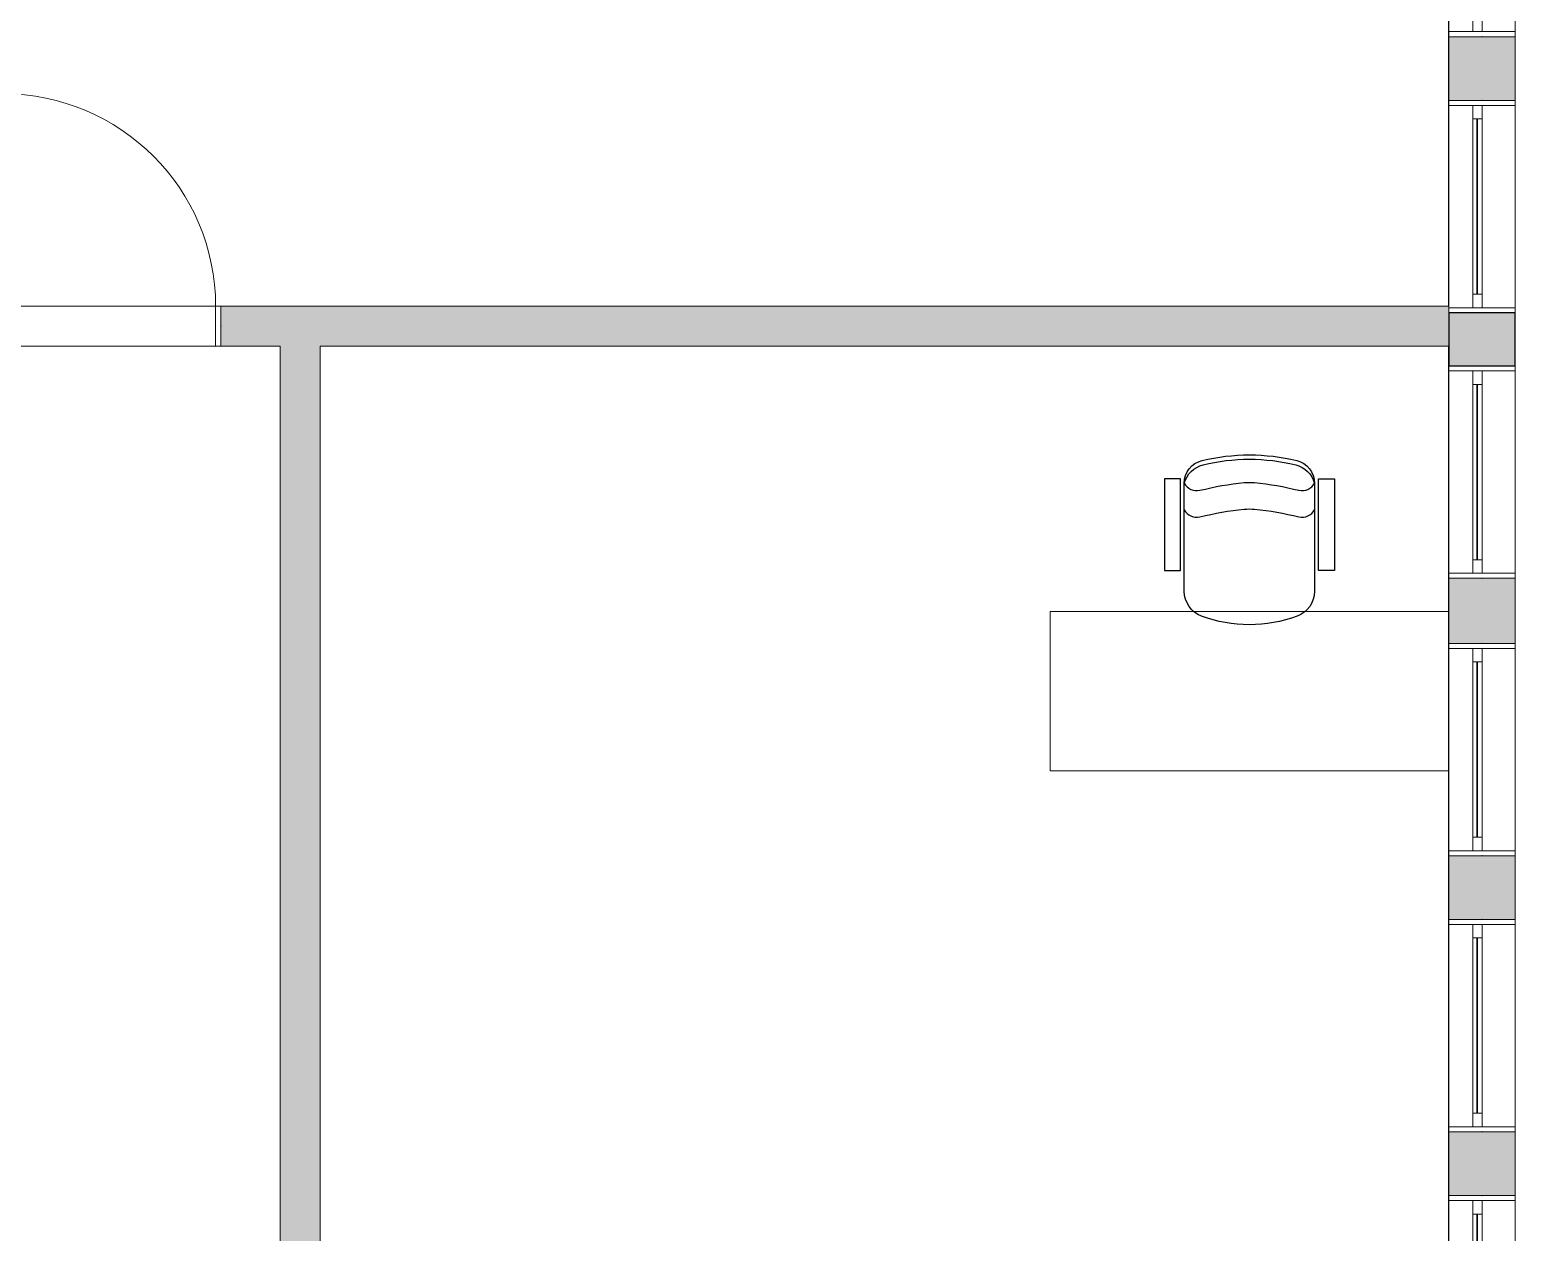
# Model space of a CAD drawing. Header units: metres. Extents: x 512 to 829, y -209 to 245.
# Drawn here: x 770.25 to 775.84, y -84.99 to -80.46 of the extents above; entities that cross this region are included whole.
import ezdxf

# ---------------------------------------------------------------- set-up
doc = ezdxf.new("R2010")
doc.units = ezdxf.units.M
doc.header["$LTSCALE"] = 0.508
doc.set_wipeout_variables(frame=1)
doc.header["$PDSIZE"] = -2
doc.layers.add('ARQ-MOB', color=250, linetype='Continuous')
doc.layers.add('ARQ-MOB-CAD', color=250, linetype='Continuous')
for name, color, linetype, lineweight in [('None', 7, 'Continuous', 5), ('NãoImprimir', 7, 'Continuous', 5), ('Peitoris', 2, 'Continuous', 5), ('Telhado-Princ', 7, 'Continuous', 5)]:
    doc.layers.add(name, color=color, linetype=linetype, lineweight=lineweight)

# ---------------------------------------------------------------- blocks, each defined once
blk = doc.blocks.new('Grupo-1900')
at = {"layer": 'None', "color": 7, "linetype": 'Continuous', "lineweight": 5}
for p, q in [((-0.42, 0.075), (-0.42, -0.075)), ((0.42, 0.075), (0.42, -0.075))]:
    blk.add_line(p, q, dxfattribs=at)
blk = doc.blocks.new('Grupo-1901')
at = {"color": 7, "linetype": 'Continuous', "lineweight": 5}
for points in [[(-0.42, 0.075), (-0.4, 0.075), (-0.4, -0.075), (-0.42, -0.075)], [(0.4, 0.075), (0.42, 0.075), (0.42, -0.075), (0.4, -0.075)]]:
    blk.add_wipeout(points, dxfattribs=at).dxf.layer = 'None'
at = {"layer": 'None', "color": 7, "linetype": 'Continuous', "lineweight": 5}
for points in [[(-0.42, 0.075), (-0.4, 0.075), (-0.4, -0.075), (-0.42, -0.075)], [(0.4, 0.075), (0.42, 0.075), (0.42, -0.075), (0.4, -0.075)]]:
    blk.add_lwpolyline(points, close=True, dxfattribs=at)
blk = doc.blocks.new('Grupo-1902')
at = {"layer": 'None', "color": 7}
blk.add_blockref('Grupo-1900', (0, 0), dxfattribs=at)
blk.add_blockref('Grupo-1901', (0, 0), dxfattribs=at)
at = {"layer": 'None', "color": 7, "linetype": 'Continuous', "lineweight": 5}
for p, q in [((-0.42, 0.075), (-0.4, 0.075)), ((-0.4, 0.075), (-0.4, -0.075)), ((0.42, 0.075), (0.4, 0.075)), ((0.4, 0.075), (0.4, -0.075)), ((-0.42, -0.075), (-0.4, -0.075)), ((0.42, -0.075), (0.4, -0.075))]:
    blk.add_line(p, q, dxfattribs=at)
blk = doc.blocks.new('Grupo-1903')
at = {"layer": 'None', "color": 7, "linetype": 'Continuous', "lineweight": 5}
blk.add_arc((-0.4, 0.075), 0.8, 0, 90, dxfattribs=at)
blk = doc.blocks.new('Grupo-1904')
at = {"color": 7, "linetype": 'Continuous', "lineweight": 5}
blk.add_wipeout([(-0.4, 0.075), (-0.4, 0.875), (-0.365, 0.875), (-0.365, 0.075)], dxfattribs=at).dxf.layer = 'None'
at = {"layer": 'None', "color": 7, "linetype": 'Continuous', "lineweight": 5}
blk.add_lwpolyline([(-0.4, 0.075), (-0.4, 0.875), (-0.365, 0.875), (-0.365, 0.075)], close=True, dxfattribs=at)
blk = doc.blocks.new('Grupo-1905')
at = {"layer": 'None', "color": 7}
blk.add_blockref('Grupo-1904', (0, 0), dxfattribs=at)
at = {"layer": 'None', "color": 7, "linetype": 'Continuous', "lineweight": 5}
for p, q in [((-0.4, 0.075), (-0.4, 0.875)), ((-0.4, 0.875), (-0.365, 0.875)), ((-0.365, 0.075), (-0.365, 0.875)), ((-0.4, 0.075), (-0.365, 0.075))]:
    blk.add_line(p, q, dxfattribs=at)
blk = doc.blocks.new('Grupo-1906')
at = {"layer": 'Peitoris', "color": 7}
blk.add_blockref('Grupo-1905', (0, 0), dxfattribs=at)
blk = doc.blocks.new('Grupo-1907')
at = {"layer": 'None', "color": 7, "linetype": 'Continuous', "lineweight": 5}
for p, q in [((0.42, 0.075), (-0.42, 0.075)), ((0.42, -0.075), (-0.42, -0.075))]:
    blk.add_line(p, q, dxfattribs=at)
blk = doc.blocks.new('Door (2D)-63')
at = {"layer": 'None', "color": 7}
blk.add_blockref('Grupo-1902', (0, 0), dxfattribs=at)
at = {"layer": 'NãoImprimir', "color": 7, "linetype": 'Continuous', "lineweight": 5}
for p in [(-0.42, 0), (0.42, 0)]:
    blk.add_point(p, dxfattribs=at)
at = {"layer": 'Peitoris', "color": 7}
blk.add_blockref('Grupo-1903', (0, 0), dxfattribs=at)
at = {"layer": 'None', "color": 7}
blk.add_blockref('Grupo-1906', (0, 0), dxfattribs=at)
at = {"layer": 'Telhado-Princ', "color": 7}
blk.add_blockref('Grupo-1907', (0, 0), dxfattribs=at)
blk = doc.blocks.new('Grupo-1952')
at = {"color": 7, "linetype": 'Continuous', "lineweight": 5}
for points in [[(-0.4, 0.125), (-0.38095, 0.125), (-0.38095, -0.125), (-0.4, -0.125)], [(0.38095, 0.125), (0.4, 0.125), (0.4, -0.125), (0.38095, -0.125)]]:
    blk.add_wipeout(points, dxfattribs=at).dxf.layer = 'None'
at = {"layer": 'None', "color": 7, "linetype": 'Continuous', "lineweight": 5}
for points in [[(-0.4, 0.125), (-0.38095, 0.125), (-0.38095, -0.125), (-0.4, -0.125)], [(0.38095, 0.125), (0.4, 0.125), (0.4, -0.125), (0.38095, -0.125)]]:
    blk.add_lwpolyline(points, close=True, dxfattribs=at)
blk = doc.blocks.new('Grupo-1953')
at = {"layer": 'None', "color": 7}
blk.add_blockref('Grupo-1952', (0, 0), dxfattribs=at)
at = {"layer": 'None', "color": 7, "linetype": 'Continuous', "lineweight": 5}
for p, q in [((-0.4, 0.125), (-0.38095, 0.125)), ((-0.38095, 0.125), (-0.38095, -0.125)), ((0.4, 0.125), (0.38095, 0.125)), ((0.38095, 0.125), (0.38095, -0.125)), ((-0.4, -0.125), (-0.38095, -0.125)), ((0.4, -0.125), (0.38095, -0.125))]:
    blk.add_line(p, q, dxfattribs=at)
blk = doc.blocks.new('Grupo-1954')
at = {"layer": 'None', "color": 7, "linetype": 'Continuous', "lineweight": 5}
for p, q in [((-0.38095, 0.034925), (-0.38095, 0)), ((0.38095, 0.034925), (0.38095, 0))]:
    blk.add_line(p, q, dxfattribs=at)
blk = doc.blocks.new('Grupo-1955')
at = {"color": 7, "linetype": 'Continuous', "lineweight": 5}
for points in [[(-0.38095, 0.034925), (-0.33015, 0.034925), (-0.33015, 0), (-0.38095, 0)], [(0.33015, 0.034925), (0.38095, 0.034925), (0.38095, 0), (0.33015, 0)]]:
    blk.add_wipeout(points, dxfattribs=at).dxf.layer = 'None'
at = {"layer": 'None', "color": 7, "linetype": 'Continuous', "lineweight": 5}
for points in [[(-0.38095, 0.034925), (-0.33015, 0.034925), (-0.33015, 0), (-0.38095, 0)], [(0.33015, 0.034925), (0.38095, 0.034925), (0.38095, 0), (0.33015, 0)]]:
    blk.add_lwpolyline(points, close=True, dxfattribs=at)
blk = doc.blocks.new('Grupo-1956')
at = {"layer": 'None', "color": 7}
blk.add_blockref('Grupo-1954', (0, 0), dxfattribs=at)
at = {"color": 7, "linetype": 'Continuous', "lineweight": 5}
blk.add_wipeout([(-0.33015, 0.034925), (0.33015, 0.034925), (0.33015, 0), (-0.33015, 0)], dxfattribs=at).dxf.layer = 'None'
at = {"layer": 'None', "color": 7, "linetype": 'Continuous', "lineweight": 5}
blk.add_lwpolyline([(-0.33015, 0.034925), (0.33015, 0.034925), (0.33015, 0), (-0.33015, 0)], close=True, dxfattribs=at)
at = {"layer": 'None', "color": 7}
blk.add_blockref('Grupo-1955', (0, 0), dxfattribs=at)
at = {"layer": 'None', "color": 7, "linetype": 'Continuous', "lineweight": 5}
for p, q in [((-0.38095, 0.034925), (-0.33015, 0.034925)), ((-0.38095, 0), (-0.33015, 0)), ((-0.33015, 0.034925), (-0.33015, 0)), ((0.38095, 0.034925), (0.33015, 0.034925)), ((0.33015, 0.034925), (0.33015, 0)), ((0.38095, 0), (0.33015, 0))]:
    blk.add_line(p, q, dxfattribs=at)
blk = doc.blocks.new('Grupo-1957')
at = {"color": 7, "linetype": 'Continuous', "lineweight": 9}
blk.add_wipeout([(-0.3301, 0.0181), (0.3301, 0.0181), (0.3301, 0.0168), (-0.3301, 0.0168)], dxfattribs=at).dxf.layer = 'None'
blk = doc.blocks.new('Grupo-1958')
at = {"layer": 'None', "color": 7}
blk.add_blockref('Grupo-1957', (0, 0), dxfattribs=at)
at = {"layer": 'None', "color": 7, "linetype": 'Continuous', "lineweight": 25}
for p, q in [((-0.3301, 0.0181), (0.3301, 0.0181)), ((-0.3301, 0.0168), (0.3301, 0.0168))]:
    blk.add_line(p, q, dxfattribs=at)
blk = doc.blocks.new('Grupo-1959')
at = {"layer": 'None', "color": 7, "linetype": 'Continuous', "lineweight": 20}
for p, q in [((0.4, 0.125), (-0.4, 0.125)), ((0.4, -0.125), (-0.4, -0.125))]:
    blk.add_line(p, q, dxfattribs=at)
blk = doc.blocks.new('Window (2D)-173')
at = {"color": 7, "linetype": 'Continuous', "lineweight": 5}
blk.add_wipeout([(-0.4, 0.125), (0.4, 0.125), (0.4, -0.125), (-0.4, -0.125)], dxfattribs=at).dxf.layer = 'None'
at = {"layer": 'None', "color": 7}
blk.add_blockref('Grupo-1953', (0, 0), dxfattribs=at)
at = {"layer": 'None', "color": 7, "linetype": 'Continuous', "lineweight": 5}
for p, q in [((-0.4, 0.125), (0.4, 0.125)), ((-0.4, -0.125), (0.4, -0.125))]:
    blk.add_line(p, q, dxfattribs=at)
at = {"layer": 'NãoImprimir', "linetype": 'Continuous'}
for p in [(-0.4, 0), (0.4, 0)]:
    blk.add_point(p, dxfattribs=at)
at = {"layer": 'Peitoris'}
blk.add_blockref('Grupo-1956', (0, 0), dxfattribs=at)
blk.add_blockref('Grupo-1958', (0, 0), dxfattribs=at)
at = {"layer": 'Telhado-Princ'}
blk.add_blockref('Grupo-1959', (0, 0), dxfattribs=at)
blk = doc.blocks.new('Grupo-1960')
at = {"color": 7, "linetype": 'Continuous', "lineweight": 5}
for points in [[(-0.4, 0.125), (-0.38095, 0.125), (-0.38095, -0.125), (-0.4, -0.125)], [(0.38095, 0.125), (0.4, 0.125), (0.4, -0.125), (0.38095, -0.125)]]:
    blk.add_wipeout(points, dxfattribs=at).dxf.layer = 'None'
at = {"layer": 'None', "color": 7, "linetype": 'Continuous', "lineweight": 5}
for points in [[(-0.4, 0.125), (-0.38095, 0.125), (-0.38095, -0.125), (-0.4, -0.125)], [(0.38095, 0.125), (0.4, 0.125), (0.4, -0.125), (0.38095, -0.125)]]:
    blk.add_lwpolyline(points, close=True, dxfattribs=at)
blk = doc.blocks.new('Grupo-1961')
at = {"layer": 'None', "color": 7}
blk.add_blockref('Grupo-1960', (0, 0), dxfattribs=at)
at = {"layer": 'None', "color": 7, "linetype": 'Continuous', "lineweight": 5}
for p, q in [((-0.4, 0.125), (-0.38095, 0.125)), ((-0.38095, 0.125), (-0.38095, -0.125)), ((0.4, 0.125), (0.38095, 0.125)), ((0.38095, 0.125), (0.38095, -0.125)), ((-0.4, -0.125), (-0.38095, -0.125)), ((0.4, -0.125), (0.38095, -0.125))]:
    blk.add_line(p, q, dxfattribs=at)
blk = doc.blocks.new('Grupo-1962')
at = {"layer": 'None', "color": 7, "linetype": 'Continuous', "lineweight": 5}
for p, q in [((-0.38095, 0.034925), (-0.38095, 0)), ((0.38095, 0.034925), (0.38095, 0))]:
    blk.add_line(p, q, dxfattribs=at)
blk = doc.blocks.new('Grupo-1963')
at = {"color": 7, "linetype": 'Continuous', "lineweight": 5}
for points in [[(-0.38095, 0.034925), (-0.33015, 0.034925), (-0.33015, 0), (-0.38095, 0)], [(0.33015, 0.034925), (0.38095, 0.034925), (0.38095, 0), (0.33015, 0)]]:
    blk.add_wipeout(points, dxfattribs=at).dxf.layer = 'None'
at = {"layer": 'None', "color": 7, "linetype": 'Continuous', "lineweight": 5}
for points in [[(-0.38095, 0.034925), (-0.33015, 0.034925), (-0.33015, 0), (-0.38095, 0)], [(0.33015, 0.034925), (0.38095, 0.034925), (0.38095, 0), (0.33015, 0)]]:
    blk.add_lwpolyline(points, close=True, dxfattribs=at)
blk = doc.blocks.new('Grupo-1964')
at = {"layer": 'None', "color": 7}
blk.add_blockref('Grupo-1962', (0, 0), dxfattribs=at)
at = {"color": 7, "linetype": 'Continuous', "lineweight": 5}
blk.add_wipeout([(-0.33015, 0.034925), (0.33015, 0.034925), (0.33015, 0), (-0.33015, 0)], dxfattribs=at).dxf.layer = 'None'
at = {"layer": 'None', "color": 7, "linetype": 'Continuous', "lineweight": 5}
blk.add_lwpolyline([(-0.33015, 0.034925), (0.33015, 0.034925), (0.33015, 0), (-0.33015, 0)], close=True, dxfattribs=at)
at = {"layer": 'None', "color": 7}
blk.add_blockref('Grupo-1963', (0, 0), dxfattribs=at)
at = {"layer": 'None', "color": 7, "linetype": 'Continuous', "lineweight": 5}
for p, q in [((-0.38095, 0.034925), (-0.33015, 0.034925)), ((-0.38095, 0), (-0.33015, 0)), ((-0.33015, 0.034925), (-0.33015, 0)), ((0.38095, 0.034925), (0.33015, 0.034925)), ((0.33015, 0.034925), (0.33015, 0)), ((0.38095, 0), (0.33015, 0))]:
    blk.add_line(p, q, dxfattribs=at)
blk = doc.blocks.new('Grupo-1965')
at = {"color": 7, "linetype": 'Continuous', "lineweight": 9}
blk.add_wipeout([(-0.3301, 0.0181), (0.3301, 0.0181), (0.3301, 0.0168), (-0.3301, 0.0168)], dxfattribs=at).dxf.layer = 'None'
blk = doc.blocks.new('Grupo-1966')
at = {"layer": 'None', "color": 7}
blk.add_blockref('Grupo-1965', (0, 0), dxfattribs=at)
at = {"layer": 'None', "color": 7, "linetype": 'Continuous', "lineweight": 25}
for p, q in [((-0.3301, 0.0181), (0.3301, 0.0181)), ((-0.3301, 0.0168), (0.3301, 0.0168))]:
    blk.add_line(p, q, dxfattribs=at)
blk = doc.blocks.new('Grupo-1967')
at = {"layer": 'None', "color": 7, "linetype": 'Continuous', "lineweight": 20}
for p, q in [((0.4, 0.125), (-0.4, 0.125)), ((0.4, -0.125), (-0.4, -0.125))]:
    blk.add_line(p, q, dxfattribs=at)
blk = doc.blocks.new('Window (2D)-174')
at = {"color": 7, "linetype": 'Continuous', "lineweight": 5}
blk.add_wipeout([(-0.4, 0.125), (0.4, 0.125), (0.4, -0.125), (-0.4, -0.125)], dxfattribs=at).dxf.layer = 'None'
at = {"layer": 'None', "color": 7}
blk.add_blockref('Grupo-1961', (0, 0), dxfattribs=at)
at = {"layer": 'None', "color": 7, "linetype": 'Continuous', "lineweight": 5}
for p, q in [((-0.4, 0.125), (0.4, 0.125)), ((-0.4, -0.125), (0.4, -0.125))]:
    blk.add_line(p, q, dxfattribs=at)
at = {"layer": 'NãoImprimir', "linetype": 'Continuous'}
for p in [(-0.4, 0), (0.4, 0)]:
    blk.add_point(p, dxfattribs=at)
at = {"layer": 'Peitoris'}
blk.add_blockref('Grupo-1964', (0, 0), dxfattribs=at)
blk.add_blockref('Grupo-1966', (0, 0), dxfattribs=at)
at = {"layer": 'Telhado-Princ'}
blk.add_blockref('Grupo-1967', (0, 0), dxfattribs=at)
blk = doc.blocks.new('Grupo-1968')
at = {"color": 7, "linetype": 'Continuous', "lineweight": 5}
for points in [[(-0.4, 0.125), (-0.38095, 0.125), (-0.38095, -0.125), (-0.4, -0.125)], [(0.38095, 0.125), (0.4, 0.125), (0.4, -0.125), (0.38095, -0.125)]]:
    blk.add_wipeout(points, dxfattribs=at).dxf.layer = 'None'
at = {"layer": 'None', "color": 7, "linetype": 'Continuous', "lineweight": 5}
for points in [[(-0.4, 0.125), (-0.38095, 0.125), (-0.38095, -0.125), (-0.4, -0.125)], [(0.38095, 0.125), (0.4, 0.125), (0.4, -0.125), (0.38095, -0.125)]]:
    blk.add_lwpolyline(points, close=True, dxfattribs=at)
blk = doc.blocks.new('Grupo-1969')
at = {"layer": 'None', "color": 7}
blk.add_blockref('Grupo-1968', (0, 0), dxfattribs=at)
at = {"layer": 'None', "color": 7, "linetype": 'Continuous', "lineweight": 5}
for p, q in [((-0.4, 0.125), (-0.38095, 0.125)), ((-0.38095, 0.125), (-0.38095, -0.125)), ((0.4, 0.125), (0.38095, 0.125)), ((0.38095, 0.125), (0.38095, -0.125)), ((-0.4, -0.125), (-0.38095, -0.125)), ((0.4, -0.125), (0.38095, -0.125))]:
    blk.add_line(p, q, dxfattribs=at)
blk = doc.blocks.new('Grupo-1970')
at = {"layer": 'None', "color": 7, "linetype": 'Continuous', "lineweight": 5}
for p, q in [((-0.38095, 0.034925), (-0.38095, 0)), ((0.38095, 0.034925), (0.38095, 0))]:
    blk.add_line(p, q, dxfattribs=at)
blk = doc.blocks.new('Grupo-1971')
at = {"color": 7, "linetype": 'Continuous', "lineweight": 5}
for points in [[(-0.38095, 0.034925), (-0.33015, 0.034925), (-0.33015, 0), (-0.38095, 0)], [(0.33015, 0.034925), (0.38095, 0.034925), (0.38095, 0), (0.33015, 0)]]:
    blk.add_wipeout(points, dxfattribs=at).dxf.layer = 'None'
at = {"layer": 'None', "color": 7, "linetype": 'Continuous', "lineweight": 5}
for points in [[(-0.38095, 0.034925), (-0.33015, 0.034925), (-0.33015, 0), (-0.38095, 0)], [(0.33015, 0.034925), (0.38095, 0.034925), (0.38095, 0), (0.33015, 0)]]:
    blk.add_lwpolyline(points, close=True, dxfattribs=at)
blk = doc.blocks.new('Grupo-1972')
at = {"layer": 'None', "color": 7}
blk.add_blockref('Grupo-1970', (0, 0), dxfattribs=at)
at = {"color": 7, "linetype": 'Continuous', "lineweight": 5}
blk.add_wipeout([(-0.33015, 0.034925), (0.33015, 0.034925), (0.33015, 0), (-0.33015, 0)], dxfattribs=at).dxf.layer = 'None'
at = {"layer": 'None', "color": 7, "linetype": 'Continuous', "lineweight": 5}
blk.add_lwpolyline([(-0.33015, 0.034925), (0.33015, 0.034925), (0.33015, 0), (-0.33015, 0)], close=True, dxfattribs=at)
at = {"layer": 'None', "color": 7}
blk.add_blockref('Grupo-1971', (0, 0), dxfattribs=at)
at = {"layer": 'None', "color": 7, "linetype": 'Continuous', "lineweight": 5}
for p, q in [((-0.38095, 0.034925), (-0.33015, 0.034925)), ((-0.38095, 0), (-0.33015, 0)), ((-0.33015, 0.034925), (-0.33015, 0)), ((0.38095, 0.034925), (0.33015, 0.034925)), ((0.33015, 0.034925), (0.33015, 0)), ((0.38095, 0), (0.33015, 0))]:
    blk.add_line(p, q, dxfattribs=at)
blk = doc.blocks.new('Grupo-1973')
at = {"color": 7, "linetype": 'Continuous', "lineweight": 9}
blk.add_wipeout([(-0.3301, 0.0181), (0.3301, 0.0181), (0.3301, 0.0168), (-0.3301, 0.0168)], dxfattribs=at).dxf.layer = 'None'
blk = doc.blocks.new('Grupo-1974')
at = {"layer": 'None', "color": 7}
blk.add_blockref('Grupo-1973', (0, 0), dxfattribs=at)
at = {"layer": 'None', "color": 7, "linetype": 'Continuous', "lineweight": 25}
for p, q in [((-0.3301, 0.0181), (0.3301, 0.0181)), ((-0.3301, 0.0168), (0.3301, 0.0168))]:
    blk.add_line(p, q, dxfattribs=at)
blk = doc.blocks.new('Grupo-1975')
at = {"layer": 'None', "color": 7, "linetype": 'Continuous', "lineweight": 20}
for p, q in [((0.4, 0.125), (-0.4, 0.125)), ((0.4, -0.125), (-0.4, -0.125))]:
    blk.add_line(p, q, dxfattribs=at)
blk = doc.blocks.new('Window (2D)-175')
at = {"color": 7, "linetype": 'Continuous', "lineweight": 5}
blk.add_wipeout([(-0.4, 0.125), (0.4, 0.125), (0.4, -0.125), (-0.4, -0.125)], dxfattribs=at).dxf.layer = 'None'
at = {"layer": 'None', "color": 7}
blk.add_blockref('Grupo-1969', (0, 0), dxfattribs=at)
at = {"layer": 'None', "color": 7, "linetype": 'Continuous', "lineweight": 5}
for p, q in [((-0.4, 0.125), (0.4, 0.125)), ((-0.4, -0.125), (0.4, -0.125))]:
    blk.add_line(p, q, dxfattribs=at)
at = {"layer": 'NãoImprimir', "linetype": 'Continuous'}
for p in [(-0.4, 0), (0.4, 0)]:
    blk.add_point(p, dxfattribs=at)
at = {"layer": 'Peitoris'}
blk.add_blockref('Grupo-1972', (0, 0), dxfattribs=at)
blk.add_blockref('Grupo-1974', (0, 0), dxfattribs=at)
at = {"layer": 'Telhado-Princ'}
blk.add_blockref('Grupo-1975', (0, 0), dxfattribs=at)
blk = doc.blocks.new('Grupo-1976')
at = {"color": 7, "linetype": 'Continuous', "lineweight": 5}
for points in [[(-0.4, 0.125), (-0.38095, 0.125), (-0.38095, -0.125), (-0.4, -0.125)], [(0.38095, 0.125), (0.4, 0.125), (0.4, -0.125), (0.38095, -0.125)]]:
    blk.add_wipeout(points, dxfattribs=at).dxf.layer = 'None'
at = {"layer": 'None', "color": 7, "linetype": 'Continuous', "lineweight": 5}
for points in [[(-0.4, 0.125), (-0.38095, 0.125), (-0.38095, -0.125), (-0.4, -0.125)], [(0.38095, 0.125), (0.4, 0.125), (0.4, -0.125), (0.38095, -0.125)]]:
    blk.add_lwpolyline(points, close=True, dxfattribs=at)
blk = doc.blocks.new('Grupo-1977')
at = {"layer": 'None', "color": 7}
blk.add_blockref('Grupo-1976', (0, 0), dxfattribs=at)
at = {"layer": 'None', "color": 7, "linetype": 'Continuous', "lineweight": 5}
for p, q in [((-0.4, 0.125), (-0.38095, 0.125)), ((-0.38095, 0.125), (-0.38095, -0.125)), ((0.4, 0.125), (0.38095, 0.125)), ((0.38095, 0.125), (0.38095, -0.125)), ((-0.4, -0.125), (-0.38095, -0.125)), ((0.4, -0.125), (0.38095, -0.125))]:
    blk.add_line(p, q, dxfattribs=at)
blk = doc.blocks.new('Grupo-1978')
at = {"layer": 'None', "color": 7, "linetype": 'Continuous', "lineweight": 5}
for p, q in [((-0.38095, 0.034925), (-0.38095, 0)), ((0.38095, 0.034925), (0.38095, 0))]:
    blk.add_line(p, q, dxfattribs=at)
blk = doc.blocks.new('Grupo-1979')
at = {"color": 7, "linetype": 'Continuous', "lineweight": 5}
for points in [[(-0.38095, 0.034925), (-0.33015, 0.034925), (-0.33015, 0), (-0.38095, 0)], [(0.33015, 0.034925), (0.38095, 0.034925), (0.38095, 0), (0.33015, 0)]]:
    blk.add_wipeout(points, dxfattribs=at).dxf.layer = 'None'
at = {"layer": 'None', "color": 7, "linetype": 'Continuous', "lineweight": 5}
for points in [[(-0.38095, 0.034925), (-0.33015, 0.034925), (-0.33015, 0), (-0.38095, 0)], [(0.33015, 0.034925), (0.38095, 0.034925), (0.38095, 0), (0.33015, 0)]]:
    blk.add_lwpolyline(points, close=True, dxfattribs=at)
blk = doc.blocks.new('Grupo-1980')
at = {"layer": 'None', "color": 7}
blk.add_blockref('Grupo-1978', (0, 0), dxfattribs=at)
at = {"color": 7, "linetype": 'Continuous', "lineweight": 5}
blk.add_wipeout([(-0.33015, 0.034925), (0.33015, 0.034925), (0.33015, 0), (-0.33015, 0)], dxfattribs=at).dxf.layer = 'None'
at = {"layer": 'None', "color": 7, "linetype": 'Continuous', "lineweight": 5}
blk.add_lwpolyline([(-0.33015, 0.034925), (0.33015, 0.034925), (0.33015, 0), (-0.33015, 0)], close=True, dxfattribs=at)
at = {"layer": 'None', "color": 7}
blk.add_blockref('Grupo-1979', (0, 0), dxfattribs=at)
at = {"layer": 'None', "color": 7, "linetype": 'Continuous', "lineweight": 5}
for p, q in [((-0.38095, 0.034925), (-0.33015, 0.034925)), ((-0.38095, 0), (-0.33015, 0)), ((-0.33015, 0.034925), (-0.33015, 0)), ((0.38095, 0.034925), (0.33015, 0.034925)), ((0.33015, 0.034925), (0.33015, 0)), ((0.38095, 0), (0.33015, 0))]:
    blk.add_line(p, q, dxfattribs=at)
blk = doc.blocks.new('Grupo-1981')
at = {"color": 7, "linetype": 'Continuous', "lineweight": 9}
blk.add_wipeout([(-0.3301, 0.0181), (0.3301, 0.0181), (0.3301, 0.0168), (-0.3301, 0.0168)], dxfattribs=at).dxf.layer = 'None'
blk = doc.blocks.new('Grupo-1982')
at = {"layer": 'None', "color": 7}
blk.add_blockref('Grupo-1981', (0, 0), dxfattribs=at)
at = {"layer": 'None', "color": 7, "linetype": 'Continuous', "lineweight": 25}
for p, q in [((-0.3301, 0.0181), (0.3301, 0.0181)), ((-0.3301, 0.0168), (0.3301, 0.0168))]:
    blk.add_line(p, q, dxfattribs=at)
blk = doc.blocks.new('Grupo-1983')
at = {"layer": 'None', "color": 7, "linetype": 'Continuous', "lineweight": 20}
for p, q in [((0.4, 0.125), (-0.4, 0.125)), ((0.4, -0.125), (-0.4, -0.125))]:
    blk.add_line(p, q, dxfattribs=at)
blk = doc.blocks.new('Window (2D)-176')
at = {"color": 7, "linetype": 'Continuous', "lineweight": 5}
blk.add_wipeout([(-0.4, 0.125), (0.4, 0.125), (0.4, -0.125), (-0.4, -0.125)], dxfattribs=at).dxf.layer = 'None'
at = {"layer": 'None', "color": 7}
blk.add_blockref('Grupo-1977', (0, 0), dxfattribs=at)
at = {"layer": 'None', "color": 7, "linetype": 'Continuous', "lineweight": 5}
for p, q in [((-0.4, 0.125), (0.4, 0.125)), ((-0.4, -0.125), (0.4, -0.125))]:
    blk.add_line(p, q, dxfattribs=at)
at = {"layer": 'NãoImprimir', "linetype": 'Continuous'}
for p in [(-0.4, 0), (0.4, 0)]:
    blk.add_point(p, dxfattribs=at)
at = {"layer": 'Peitoris'}
blk.add_blockref('Grupo-1980', (0, 0), dxfattribs=at)
blk.add_blockref('Grupo-1982', (0, 0), dxfattribs=at)
at = {"layer": 'Telhado-Princ'}
blk.add_blockref('Grupo-1983', (0, 0), dxfattribs=at)
blk = doc.blocks.new('Grupo-2104')
at = {"color": 7, "linetype": 'Continuous', "lineweight": 5}
for points in [[(-0.4, 0.125), (-0.38095, 0.125), (-0.38095, -0.125), (-0.4, -0.125)], [(0.38095, 0.125), (0.4, 0.125), (0.4, -0.125), (0.38095, -0.125)]]:
    blk.add_wipeout(points, dxfattribs=at).dxf.layer = 'None'
at = {"layer": 'None', "color": 7, "linetype": 'Continuous', "lineweight": 5}
for points in [[(-0.4, 0.125), (-0.38095, 0.125), (-0.38095, -0.125), (-0.4, -0.125)], [(0.38095, 0.125), (0.4, 0.125), (0.4, -0.125), (0.38095, -0.125)]]:
    blk.add_lwpolyline(points, close=True, dxfattribs=at)
blk = doc.blocks.new('Grupo-2105')
at = {"layer": 'None', "color": 7}
blk.add_blockref('Grupo-2104', (0, 0), dxfattribs=at)
at = {"layer": 'None', "color": 7, "linetype": 'Continuous', "lineweight": 5}
for p, q in [((-0.4, 0.125), (-0.38095, 0.125)), ((-0.38095, 0.125), (-0.38095, -0.125)), ((0.4, 0.125), (0.38095, 0.125)), ((0.38095, 0.125), (0.38095, -0.125)), ((-0.4, -0.125), (-0.38095, -0.125)), ((0.4, -0.125), (0.38095, -0.125))]:
    blk.add_line(p, q, dxfattribs=at)
blk = doc.blocks.new('Grupo-2106')
at = {"layer": 'None', "color": 7, "linetype": 'Continuous', "lineweight": 5}
for p, q in [((-0.38095, 0.034925), (-0.38095, 0)), ((0.38095, 0.034925), (0.38095, 0))]:
    blk.add_line(p, q, dxfattribs=at)
blk = doc.blocks.new('Grupo-2107')
at = {"color": 7, "linetype": 'Continuous', "lineweight": 5}
for points in [[(-0.38095, 0.034925), (-0.33015, 0.034925), (-0.33015, 0), (-0.38095, 0)], [(0.33015, 0.034925), (0.38095, 0.034925), (0.38095, 0), (0.33015, 0)]]:
    blk.add_wipeout(points, dxfattribs=at).dxf.layer = 'None'
at = {"layer": 'None', "color": 7, "linetype": 'Continuous', "lineweight": 5}
for points in [[(-0.38095, 0.034925), (-0.33015, 0.034925), (-0.33015, 0), (-0.38095, 0)], [(0.33015, 0.034925), (0.38095, 0.034925), (0.38095, 0), (0.33015, 0)]]:
    blk.add_lwpolyline(points, close=True, dxfattribs=at)
blk = doc.blocks.new('Grupo-2108')
at = {"layer": 'None', "color": 7}
blk.add_blockref('Grupo-2106', (0, 0), dxfattribs=at)
at = {"color": 7, "linetype": 'Continuous', "lineweight": 5}
blk.add_wipeout([(-0.33015, 0.034925), (0.33015, 0.034925), (0.33015, 0), (-0.33015, 0)], dxfattribs=at).dxf.layer = 'None'
at = {"layer": 'None', "color": 7, "linetype": 'Continuous', "lineweight": 5}
blk.add_lwpolyline([(-0.33015, 0.034925), (0.33015, 0.034925), (0.33015, 0), (-0.33015, 0)], close=True, dxfattribs=at)
at = {"layer": 'None', "color": 7}
blk.add_blockref('Grupo-2107', (0, 0), dxfattribs=at)
at = {"layer": 'None', "color": 7, "linetype": 'Continuous', "lineweight": 5}
for p, q in [((-0.38095, 0.034925), (-0.33015, 0.034925)), ((-0.38095, 0), (-0.33015, 0)), ((-0.33015, 0.034925), (-0.33015, 0)), ((0.38095, 0.034925), (0.33015, 0.034925)), ((0.33015, 0.034925), (0.33015, 0)), ((0.38095, 0), (0.33015, 0))]:
    blk.add_line(p, q, dxfattribs=at)
blk = doc.blocks.new('Grupo-2109')
at = {"color": 7, "linetype": 'Continuous', "lineweight": 9}
blk.add_wipeout([(-0.3301, 0.0181), (0.3301, 0.0181), (0.3301, 0.0168), (-0.3301, 0.0168)], dxfattribs=at).dxf.layer = 'None'
blk = doc.blocks.new('Grupo-2110')
at = {"layer": 'None', "color": 7}
blk.add_blockref('Grupo-2109', (0, 0), dxfattribs=at)
at = {"layer": 'None', "color": 7, "linetype": 'Continuous', "lineweight": 25}
for p, q in [((-0.3301, 0.0181), (0.3301, 0.0181)), ((-0.3301, 0.0168), (0.3301, 0.0168))]:
    blk.add_line(p, q, dxfattribs=at)
blk = doc.blocks.new('Grupo-2111')
at = {"layer": 'None', "color": 7, "linetype": 'Continuous', "lineweight": 20}
for p, q in [((0.4, 0.125), (-0.4, 0.125)), ((0.4, -0.125), (-0.4, -0.125))]:
    blk.add_line(p, q, dxfattribs=at)
blk = doc.blocks.new('Window (2D)-192')
at = {"color": 7, "linetype": 'Continuous', "lineweight": 5}
blk.add_wipeout([(-0.4, 0.125), (0.4, 0.125), (0.4, -0.125), (-0.4, -0.125)], dxfattribs=at).dxf.layer = 'None'
at = {"layer": 'None', "color": 7}
blk.add_blockref('Grupo-2105', (0, 0), dxfattribs=at)
at = {"layer": 'None', "color": 7, "linetype": 'Continuous', "lineweight": 5}
for p, q in [((-0.4, 0.125), (0.4, 0.125)), ((-0.4, -0.125), (0.4, -0.125))]:
    blk.add_line(p, q, dxfattribs=at)
at = {"layer": 'NãoImprimir', "linetype": 'Continuous'}
for p in [(-0.4, 0), (0.4, 0)]:
    blk.add_point(p, dxfattribs=at)
at = {"layer": 'Peitoris'}
blk.add_blockref('Grupo-2108', (0, 0), dxfattribs=at)
blk.add_blockref('Grupo-2110', (0, 0), dxfattribs=at)
at = {"layer": 'Telhado-Princ'}
blk.add_blockref('Grupo-2111', (0, 0), dxfattribs=at)
blk = doc.blocks.new('Grupo-2112')
at = {"color": 7, "linetype": 'Continuous', "lineweight": 5}
for points in [[(-0.4, 0.125), (-0.38095, 0.125), (-0.38095, -0.125), (-0.4, -0.125)], [(0.38095, 0.125), (0.4, 0.125), (0.4, -0.125), (0.38095, -0.125)]]:
    blk.add_wipeout(points, dxfattribs=at).dxf.layer = 'None'
at = {"layer": 'None', "color": 7, "linetype": 'Continuous', "lineweight": 5}
for points in [[(-0.4, 0.125), (-0.38095, 0.125), (-0.38095, -0.125), (-0.4, -0.125)], [(0.38095, 0.125), (0.4, 0.125), (0.4, -0.125), (0.38095, -0.125)]]:
    blk.add_lwpolyline(points, close=True, dxfattribs=at)
blk = doc.blocks.new('Grupo-2113')
at = {"layer": 'None', "color": 7}
blk.add_blockref('Grupo-2112', (0, 0), dxfattribs=at)
at = {"layer": 'None', "color": 7, "linetype": 'Continuous', "lineweight": 5}
for p, q in [((-0.4, 0.125), (-0.38095, 0.125)), ((-0.38095, 0.125), (-0.38095, -0.125)), ((0.4, 0.125), (0.38095, 0.125)), ((0.38095, 0.125), (0.38095, -0.125)), ((-0.4, -0.125), (-0.38095, -0.125)), ((0.4, -0.125), (0.38095, -0.125))]:
    blk.add_line(p, q, dxfattribs=at)
blk = doc.blocks.new('Grupo-2114')
at = {"layer": 'None', "color": 7, "linetype": 'Continuous', "lineweight": 5}
for p, q in [((-0.38095, 0.034925), (-0.38095, 0)), ((0.38095, 0.034925), (0.38095, 0))]:
    blk.add_line(p, q, dxfattribs=at)
blk = doc.blocks.new('Grupo-2115')
at = {"color": 7, "linetype": 'Continuous', "lineweight": 5}
for points in [[(-0.38095, 0.034925), (-0.33015, 0.034925), (-0.33015, 0), (-0.38095, 0)], [(0.33015, 0.034925), (0.38095, 0.034925), (0.38095, 0), (0.33015, 0)]]:
    blk.add_wipeout(points, dxfattribs=at).dxf.layer = 'None'
at = {"layer": 'None', "color": 7, "linetype": 'Continuous', "lineweight": 5}
for points in [[(-0.38095, 0.034925), (-0.33015, 0.034925), (-0.33015, 0), (-0.38095, 0)], [(0.33015, 0.034925), (0.38095, 0.034925), (0.38095, 0), (0.33015, 0)]]:
    blk.add_lwpolyline(points, close=True, dxfattribs=at)
blk = doc.blocks.new('Grupo-2116')
at = {"layer": 'None', "color": 7}
blk.add_blockref('Grupo-2114', (0, 0), dxfattribs=at)
at = {"color": 7, "linetype": 'Continuous', "lineweight": 5}
blk.add_wipeout([(-0.33015, 0.034925), (0.33015, 0.034925), (0.33015, 0), (-0.33015, 0)], dxfattribs=at).dxf.layer = 'None'
at = {"layer": 'None', "color": 7, "linetype": 'Continuous', "lineweight": 5}
blk.add_lwpolyline([(-0.33015, 0.034925), (0.33015, 0.034925), (0.33015, 0), (-0.33015, 0)], close=True, dxfattribs=at)
at = {"layer": 'None', "color": 7}
blk.add_blockref('Grupo-2115', (0, 0), dxfattribs=at)
at = {"layer": 'None', "color": 7, "linetype": 'Continuous', "lineweight": 5}
for p, q in [((-0.38095, 0.034925), (-0.33015, 0.034925)), ((-0.38095, 0), (-0.33015, 0)), ((-0.33015, 0.034925), (-0.33015, 0)), ((0.38095, 0.034925), (0.33015, 0.034925)), ((0.33015, 0.034925), (0.33015, 0)), ((0.38095, 0), (0.33015, 0))]:
    blk.add_line(p, q, dxfattribs=at)
blk = doc.blocks.new('Grupo-2117')
at = {"color": 7, "linetype": 'Continuous', "lineweight": 9}
blk.add_wipeout([(-0.3301, 0.0181), (0.3301, 0.0181), (0.3301, 0.0168), (-0.3301, 0.0168)], dxfattribs=at).dxf.layer = 'None'
blk = doc.blocks.new('Grupo-2118')
at = {"layer": 'None', "color": 7}
blk.add_blockref('Grupo-2117', (0, 0), dxfattribs=at)
at = {"layer": 'None', "color": 7, "linetype": 'Continuous', "lineweight": 25}
for p, q in [((-0.3301, 0.0181), (0.3301, 0.0181)), ((-0.3301, 0.0168), (0.3301, 0.0168))]:
    blk.add_line(p, q, dxfattribs=at)
blk = doc.blocks.new('Grupo-2119')
at = {"layer": 'None', "color": 7, "linetype": 'Continuous', "lineweight": 20}
for p, q in [((0.4, 0.125), (-0.4, 0.125)), ((0.4, -0.125), (-0.4, -0.125))]:
    blk.add_line(p, q, dxfattribs=at)
blk = doc.blocks.new('Window (2D)-193')
at = {"color": 7, "linetype": 'Continuous', "lineweight": 5}
blk.add_wipeout([(-0.4, 0.125), (0.4, 0.125), (0.4, -0.125), (-0.4, -0.125)], dxfattribs=at).dxf.layer = 'None'
at = {"layer": 'None', "color": 7}
blk.add_blockref('Grupo-2113', (0, 0), dxfattribs=at)
at = {"layer": 'None', "color": 7, "linetype": 'Continuous', "lineweight": 5}
for p, q in [((-0.4, 0.125), (0.4, 0.125)), ((-0.4, -0.125), (0.4, -0.125))]:
    blk.add_line(p, q, dxfattribs=at)
at = {"layer": 'NãoImprimir', "linetype": 'Continuous'}
for p in [(-0.4, 0), (0.4, 0)]:
    blk.add_point(p, dxfattribs=at)
at = {"layer": 'Peitoris'}
blk.add_blockref('Grupo-2116', (0, 0), dxfattribs=at)
blk.add_blockref('Grupo-2118', (0, 0), dxfattribs=at)
at = {"layer": 'Telhado-Princ'}
blk.add_blockref('Grupo-2119', (0, 0), dxfattribs=at)
blk = doc.blocks.new('Grupo-2260')
at = {"layer": 'None', "linetype": 'Continuous', "lineweight": 0}
blk.add_hatch(color=255, dxfattribs=at).paths.add_polyline_path([(58.8163, 17.4973), (58.8163, 17.2973), (59.0663, 17.2973), (59.0663, 17.4973)])
at = {"layer": 'None', "color": 7, "linetype": 'Continuous', "lineweight": 25}
blk.add_lwpolyline([(58.8163, 17.4973), (58.8163, 17.2973), (59.0663, 17.2973), (59.0663, 17.4973)], close=True, dxfattribs=at)
blk = doc.blocks.new('35S66S7401')
at = {"layer": 'ARQ-MOB-CAD'}
blk.add_lwpolyline([(-0.1801, 0.0827, 0.181476), (0.1801, 0.0827, 0.312558), (0.245, 0.1763), (0.245, 0.5838, 0.34754), (0.178, 0.6685, 0.059745), (0, 0.69, 0.059745), (-0.178, 0.6685, 0.34754), (-0.245, 0.5838), (-0.245, 0.1763, 0.312558)], format="xyb", close=True, dxfattribs=at)
for points in [[(0.245, 0.5838, 0.272556), (0.1742, 0.6526, 0.059776), (0, 0.6737, 0.059776), (-0.1742, 0.6526, 0.272556), (-0.245, 0.5838, 0.278118)], [(0.245, 0.5838, -0.342833), (0.1863, 0.5565, 0.037263), (0.0196, 0.5856, 0.049093), (-0.0196, 0.5856, 0.037263), (-0.1863, 0.5565, -0.342833), (-0.245, 0.5838)], [(0.245, 0.4836, -0.342833), (0.1863, 0.4564, 0.037263), (0.0196, 0.4854, 0.049093), (-0.0196, 0.4854, 0.037263), (-0.1863, 0.4564, -0.342833), (-0.245, 0.4836)]]:
    blk.add_lwpolyline(points, format="xyb", dxfattribs=at)
for points in [[(-0.26, 0.5994), (-0.32, 0.5994), (-0.32, 0.2544), (-0.26, 0.2544)], [(0.26, 0.5994), (0.32, 0.5994), (0.32, 0.2544), (0.26, 0.2544)]]:
    blk.add_lwpolyline(points, close=True, dxfattribs=at)

msp = doc.modelspace()

# ---------------------------------------------------------------- linework, layer by layer
at = {"layer": 'None', "color": 7, "linetype": 'Continuous', "lineweight": 18}
for p, q in [((775.5931, -80.7239), (775.5931, -80.4839)), ((775.8431, -80.7239), (775.8431, -80.4839)), ((770.9701, -81.4992), (775.5931, -81.4992)), ((775.5931, -81.4992), (775.5931, -81.7239)), ((775.8431, -81.7239), (775.8431, -81.5239)), ((770.9701, -81.6492), (771.1931, -81.6492)), ((771.1931, -89.0592), (771.1931, -81.6492)), ((771.3431, -81.6492), (775.5931, -81.6492)), ((771.3431, -89.0592), (771.3431, -81.6492)), ((775.5931, -82.7692), (775.5931, -82.5239)), ((775.8431, -82.7692), (775.8431, -82.5239)), ((775.5931, -83.8092), (775.5931, -83.5692)), ((775.8431, -83.8092), (775.8431, -83.5692)), ((775.5931, -84.8492), (775.5931, -84.6092)), ((775.8431, -84.8492), (775.8431, -84.6092))]:
    msp.add_line(p, q, dxfattribs=at)
at = {"layer": 'None', "color": 7, "linetype": 'Continuous', "lineweight": 5}
for points in [[(769.9187, -73.2266), (769.9187, -81.4992), (775.5921, -81.4992), (775.5921, -73.2266)], [(771.3431, -89.8992), (775.5921, -89.8992), (775.5921, -81.6492), (771.3431, -81.6492)]]:
    msp.add_lwpolyline(points, close=True, dxfattribs=at)
at = {"layer": 'None', "color": 250, "linetype": 'Continuous'}
for points in [[(775.8431, -80.7239), (775.5931, -80.7239), (775.8431, -80.4839), (775.5931, -80.4839)], [(770.9701, -81.6492), (770.9701, -81.4992), (775.5931, -81.6492), (775.5931, -81.4992)], [(775.8431, -81.7239), (775.5931, -81.7239), (775.8431, -81.5239), (775.5931, -81.5239)], [(771.3431, -89.0592), (771.1931, -89.0592), (771.3431, -81.6492), (771.1931, -81.6492)], [(775.8431, -82.7692), (775.5931, -82.7692), (775.8431, -82.5239), (775.5931, -82.5239)], [(775.8431, -83.8092), (775.5931, -83.8092), (775.8431, -83.5692), (775.5931, -83.5692)], [(775.8431, -84.8492), (775.5931, -84.8492), (775.8431, -84.6092), (775.5931, -84.6092)]]:
    msp.add_solid(points, dxfattribs=at)

# ---------------------------------------------------------------- block references
at = {"layer": 'None', "linetype": 'Continuous', "lineweight": 0, "xscale": -1}
msp.add_blockref('35S66S7401', (774.8421, -82.7492), dxfattribs=at)

# ---------------------------------------------------------------- next in the draw order: block references
at = {"layer": 'None', "color": 7, "rotation": 90}
for name, p in [('Window (2D)-193', (775.7181, -80.0839)), ('Window (2D)-192', (775.7181, -81.1239)), ('Window (2D)-173', (775.7181, -82.1239)), ('Window (2D)-174', (775.7181, -83.1692)), ('Window (2D)-175', (775.7181, -84.2092)), ('Window (2D)-176', (775.7181, -85.2492))]:
    msp.add_blockref(name, p, dxfattribs=at)
at = {"layer": 'None', "color": 7}
msp.add_blockref('Door (2D)-63', (770.5501, -81.5742), dxfattribs=at)

# ---------------------------------------------------------------- next in the draw order: linework, layer by layer
at = {"layer": 'ARQ-MOB', "linetype": 'Continuous', "lineweight": 0}
msp.add_lwpolyline([(774.0921, -83.2492), (775.5921, -83.2492), (775.5921, -82.6492), (774.0921, -82.6492)], close=True, dxfattribs=at)

# ---------------------------------------------------------------- next in the draw order: block references
at = {"layer": 'None', "color": 7}
msp.add_blockref('Grupo-2260', (716.7769, -99.0216), dxfattribs=at)

doc.saveas('drawing.dxf')
